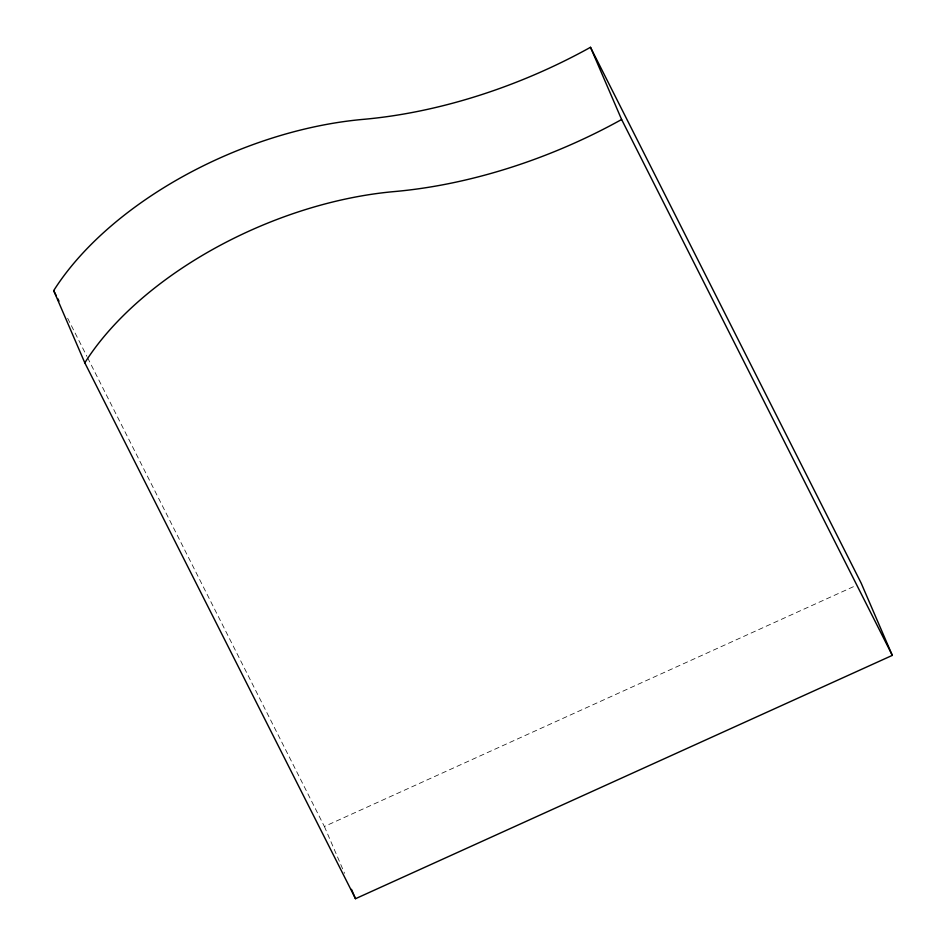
<?xml version="1.0" encoding="UTF-8"?>
<svg xmlns="http://www.w3.org/2000/svg" width="946" height="946" viewBox="0 0 946 946"><rect width="100%" height="100%" fill="white"/><g stroke="black" fill="none" stroke-linecap="round" stroke-linejoin="round"><path stroke-width="0.71" stroke-dasharray="4.73 3.55" d="M87.611 357.777L324.383 826.497L854.463 586.224M67.651 318.27L86.949 356.453M324.383 826.497L344.557 873.3"/><path stroke-width="1.42" d="M355.507 898.7L892.315 655.377L861.191 583.174L590.493 47.3A343.268 189.72 -23.3 0 1 363.288 119.362A272.874 150.816 -23.3 0 0 53.686 290.623L84.809 362.826L355.507 898.7L351.474 889.346M590.493 47.3L621.617 119.503L892.315 655.377M53.686 290.623L56.346 295.885M57.682 298.522L59.007 301.159M84.809 362.826A272.874 150.816 -23.3 0 1 394.411 191.565A343.268 189.72 -23.3 0 0 621.617 119.503"/></g></svg>
